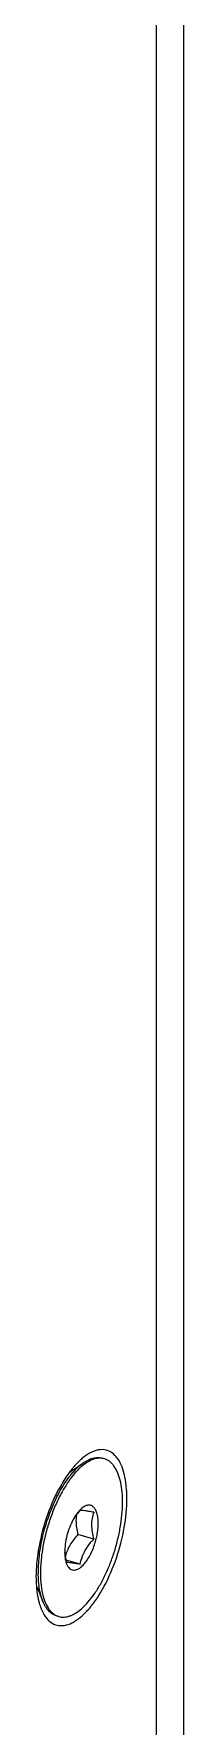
# Model space of a CAD drawing. Header units: millimetres. Extents: x 0 to 3564, y 0 to 2520.
# Drawn here: x 2975 to 2983.9, y 1875.3 to 1977.7 of the extents above; entities that cross this region are included whole.
import ezdxf

# ---------------------------------------------------------------- set-up
doc = ezdxf.new("R2010")
doc.units = ezdxf.units.MM
doc.layers.get('0').update_dxf_attribs({"lineweight": 13})

msp = doc.modelspace()

# ---------------------------------------------------------------- linework, layer by layer
for p, q in [((2983.93, 1866.73), (2983.93, 2055.31)), ((2982.26, 2049.94), (2982.26, 1860.28)), ((2977.03, 1890.63), (2977.82, 1891.19)), ((2977.6, 1891.02), (2977.82, 1891.19)), ((2979.11, 1891.45), (2978.98, 1891.49)), ((2977.73, 1888.44), (2977.64, 1888.35)), ((2978.47, 1886.59), (2977.52, 1886.86)), ((2977.66, 1885.08), (2976.81, 1885.32)), ((2975.05, 1883.68), (2975.4, 1882.82)), ((2976.36, 1881.91), (2976.23, 1881.94))]:
    msp.add_line(p, q)
for centre, radius, start, end in [((2981.84, 1887.05), 6.02, 139.5653, 143.0443), ((2978.85, 1890.54), 0.941, 73.9237, 82.0258), ((2985.37, 1884.79), 10.23, 151.8389, 154.3988), ((2979.98, 1886.02), 3.27, 143.6375, 145.2029), ((2980, 1886.29), 3.14, 147.8011, 149.3992), ((2979.77, 1887.71), 2.37, 171.7871, 180.0186), ((2979.92, 1885.8), 3.2, 177.996, 179.9756), ((2979.41, 1886.04), 2.7, 182.7691, 185.1945), ((2979.51, 1886.05), 2.79, 185.1885, 185.7299), ((2976.62, 1882.81), 0.938, 245.8876, 253.8828)]:
    msp.add_arc(centre, radius, start, end)
for points, knots in [([(2979.84, 1891.56), (2979.73, 1891.69), (2979.48, 1891.91), (2978.99, 1892.04), (2978.46, 1891.93), (2978.13, 1891.75), (2977.97, 1891.63)], [0, 0, 0, 0, 0.240821, 0.465598, 0.70995, 1, 1, 1, 1]), ([(2975.4, 1882.82), (2975.35, 1882.95), (2975.26, 1883.22), (2975.17, 1883.67), (2975.12, 1884.17), (2975.12, 1884.71), (2975.15, 1885.29), (2975.24, 1886.09), (2975.46, 1887.11), (2975.79, 1888.11), (2976.11, 1888.87), (2976.37, 1889.4), (2976.66, 1889.89), (2976.96, 1890.32), (2977.27, 1890.7), (2977.49, 1890.92), (2977.6, 1891.02)], [0, 0, 0, 0, 0.046608, 0.098408, 0.155146, 0.216344, 0.281359, 0.349421, 0.491148, 0.634169, 0.703814, 0.770984, 0.834847, 0.894668, 0.949863, 1, 1, 1, 1]), ([(2977.67, 1891.38), (2977.63, 1891.35), (2977.49, 1891.22), (2977.35, 1891.07), (2977.26, 1890.96)], [0, 0, 0, 0, 0.239055, 1, 1, 1, 1]), ([(2977.73, 1890.98), (2977.7, 1890.95), (2977.56, 1890.83), (2977.44, 1890.69), (2977.34, 1890.59)], [0, 0, 0, 0, 0.238228, 1, 1, 1, 1]), ([(2977.97, 1891.63), (2977.95, 1891.61), (2977.84, 1891.53), (2977.74, 1891.45), (2977.67, 1891.38)], [0, 0, 0, 0, 0.241014, 1, 1, 1, 1]), ([(2978.98, 1891.48), (2978.93, 1891.48), (2978.83, 1891.49), (2978.63, 1891.47), (2978.36, 1891.4), (2978.04, 1891.22), (2977.84, 1891.07), (2977.73, 1890.98)], [0, 0, 0, 0, 0.104308, 0.212167, 0.444008, 0.705097, 1, 1, 1, 1]), ([(2977.73, 1882.38), (2977.87, 1882.5), (2978.15, 1882.78), (2978.53, 1883.28), (2978.89, 1883.86), (2979.23, 1884.51), (2979.52, 1885.22), (2979.77, 1885.96), (2979.97, 1886.72), (2980.12, 1887.48), (2980.2, 1888.22), (2980.23, 1888.92), (2980.19, 1889.56), (2980.09, 1890.13), (2979.93, 1890.62), (2979.74, 1890.96), (2979.57, 1891.17), (2979.43, 1891.3), (2979.27, 1891.39), (2979.17, 1891.43), (2979.11, 1891.45)], [0, 0, 0, 0, 0.055389, 0.117513, 0.185555, 0.258364, 0.334558, 0.412611, 0.49092, 0.567871, 0.641906, 0.711591, 0.77569, 0.833268, 0.883821, 0.927483, 0.94707, 0.965448, 0.982953, 1, 1, 1, 1]), ([(2977.82, 1891.19), (2977.92, 1891.26), (2978.11, 1891.38), (2978.41, 1891.49), (2978.66, 1891.53), (2978.85, 1891.52), (2978.94, 1891.5), (2978.98, 1891.49)], [0, 0, 0, 0, 0.289769, 0.547626, 0.780536, 0.891178, 1, 1, 1, 1]), ([(2980.48, 1889.06), (2980.48, 1889.56), (2980.41, 1890.43), (2980.08, 1891.28), (2979.84, 1891.56)], [0, 0, 0, 0, 0.570472, 1, 1, 1, 1]), ([(2977.03, 1890.67), (2976.97, 1890.59), (2976.72, 1890.25), (2976.51, 1889.89), (2976.36, 1889.61)], [0, 0, 0, 0, 0.237332, 1, 1, 1, 1]), ([(2977.34, 1890.59), (2977.21, 1890.44), (2976.95, 1890.09), (2976.72, 1889.73), (2976.61, 1889.53)], [0, 0, 0, 0, 0.477448, 1, 1, 1, 1]), ([(2976.15, 1889.2), (2975.87, 1888.61), (2975.4, 1887.38), (2975.13, 1886.08), (2975.05, 1885.43)], [0, 0, 0, 0, 0.499482, 1, 1, 1, 1]), ([(2976.61, 1889.53), (2976.47, 1889.3), (2976.22, 1888.8), (2975.9, 1888.02), (2975.63, 1887.19), (2975.43, 1886.35), (2975.3, 1885.52), (2975.24, 1884.72), (2975.26, 1883.98), (2975.32, 1883.52), (2975.37, 1883.3)], [0, 0, 0, 0, 0.125844, 0.257998, 0.393206, 0.528055, 0.659153, 0.783295, 0.897654, 1, 1, 1, 1]), ([(2978.21, 1882.4), (2978.56, 1882.81), (2979.19, 1883.79), (2979.89, 1885.44), (2980.36, 1887.24), (2980.48, 1888.47), (2980.48, 1889.06)], [0, 0, 0, 0, 0.225894, 0.484324, 0.751005, 1, 1, 1, 1]), ([(2977.3, 1887.89), (2977.21, 1887.74), (2977.06, 1887.43), (2976.88, 1886.94), (2976.76, 1886.42), (2976.73, 1886.08), (2976.72, 1885.91)], [0, 0, 0, 0, 0.242183, 0.499273, 0.75672, 1, 1, 1, 1]), ([(2977.64, 1888.35), (2977.59, 1888.29), (2977.48, 1888.17), (2977.39, 1888.03), (2977.34, 1887.96)], [0, 0, 0, 0, 0.475902, 1, 1, 1, 1]), ([(2977.66, 1888.32), (2977.63, 1888.29), (2977.52, 1888.18), (2977.42, 1888.05), (2977.35, 1887.96)], [0, 0, 0, 0, 0.251913, 1, 1, 1, 1]), ([(2978.47, 1888.22), (2978.37, 1888.23), (2978.19, 1888.27), (2977.96, 1888.3), (2977.79, 1888.32), (2977.69, 1888.33), (2977.66, 1888.32)], [0, 0, 0, 0, 0.362375, 0.657213, 0.867114, 1, 1, 1, 1]), ([(2978.75, 1887.56), (2978.75, 1887.67), (2978.74, 1887.87), (2978.68, 1888.15), (2978.6, 1888.35), (2978.52, 1888.47), (2978.45, 1888.54), (2978.38, 1888.6), (2978.3, 1888.63), (2978.21, 1888.65), (2978.12, 1888.64), (2978.02, 1888.62), (2977.89, 1888.56), (2977.79, 1888.49), (2977.73, 1888.44)], [0, 0, 0, 0, 0.176286, 0.330449, 0.460858, 0.517768, 0.569981, 0.618683, 0.665488, 0.712273, 0.760915, 0.81303, 0.86984, 1, 1, 1, 1]), ([(2978.47, 1888.22), (2978.43, 1888.09), (2978.36, 1887.84), (2978.34, 1887.57), (2978.34, 1887.44)], [0, 0, 0, 0, 0.489925, 1, 1, 1, 1]), ([(2977.52, 1886.86), (2977.43, 1886.77), (2977.26, 1886.57), (2977.04, 1886.25), (2976.87, 1885.91), (2976.79, 1885.68), (2976.76, 1885.56)], [0, 0, 0, 0, 0.259382, 0.513344, 0.760181, 1, 1, 1, 1]), ([(2977.4, 1887.71), (2977.4, 1887.57), (2977.42, 1887.29), (2977.48, 1887.01), (2977.52, 1886.86)], [0, 0, 0, 0, 0.490548, 1, 1, 1, 1]), ([(2977.73, 1884.92), (2977.8, 1884.98), (2977.95, 1885.13), (2978.13, 1885.4), (2978.31, 1885.71), (2978.46, 1886.06), (2978.58, 1886.43), (2978.68, 1886.81), (2978.73, 1887.19), (2978.75, 1887.44), (2978.75, 1887.56)], [0, 0, 0, 0, 0.09859, 0.211371, 0.335842, 0.468575, 0.605586, 0.742619, 0.875421, 1, 1, 1, 1]), ([(2978.34, 1887.44), (2978.34, 1887.3), (2978.37, 1887.01), (2978.43, 1886.73), (2978.47, 1886.59)], [0, 0, 0, 0, 0.49054, 1, 1, 1, 1]), ([(2976.72, 1885.8), (2976.72, 1885.68), (2976.73, 1885.47), (2976.77, 1885.26), (2976.8, 1885.17)], [0, 0, 0, 0, 0.535787, 1, 1, 1, 1]), ([(2977.66, 1885.08), (2977.68, 1885.21), (2977.74, 1885.42), (2977.84, 1885.68), (2977.97, 1885.94), (2978.17, 1886.25), (2978.36, 1886.48), (2978.47, 1886.59)], [0, 0, 0, 0, 0.238591, 0.360572, 0.484671, 0.738997, 1, 1, 1, 1]), ([(2975.05, 1885.43), (2975.04, 1885.33), (2975, 1884.96), (2974.98, 1884.58), (2974.98, 1884.3)], [0, 0, 0, 0, 0.258732, 1, 1, 1, 1]), ([(2976.84, 1885.19), (2976.83, 1885.23), (2976.78, 1885.43), (2976.75, 1885.63), (2976.73, 1885.77)], [0, 0, 0, 0, 0.254105, 1, 1, 1, 1]), ([(2976.8, 1885.17), (2976.82, 1885.11), (2976.86, 1885.01), (2976.95, 1884.87), (2977.05, 1884.77), (2977.18, 1884.72), (2977.31, 1884.71), (2977.45, 1884.74), (2977.6, 1884.81), (2977.69, 1884.88), (2977.73, 1884.92)], [0, 0, 0, 0, 0.147639, 0.276665, 0.390709, 0.496421, 0.602751, 0.718439, 0.849813, 1, 1, 1, 1]), ([(2976.84, 1885.19), (2976.88, 1885.19), (2976.97, 1885.19), (2977.15, 1885.17), (2977.38, 1885.13), (2977.56, 1885.1), (2977.66, 1885.08)], [0, 0, 0, 0, 0.132885, 0.342787, 0.637625, 1, 1, 1, 1]), ([(2974.98, 1884.3), (2974.98, 1884.24), (2974.99, 1884.02), (2975, 1883.8), (2975.01, 1883.63)], [0, 0, 0, 0, 0.257141, 1, 1, 1, 1]), ([(2975.01, 1883.63), (2975.02, 1883.56), (2975.05, 1883.28), (2975.1, 1883.01), (2975.15, 1882.81)], [0, 0, 0, 0, 0.26367, 1, 1, 1, 1]), ([(2975.15, 1882.81), (2975.16, 1882.77), (2975.2, 1882.62), (2975.25, 1882.47), (2975.3, 1882.36)], [0, 0, 0, 0, 0.261093, 1, 1, 1, 1]), ([(2975.37, 1883.3), (2975.41, 1883.14), (2975.49, 1882.84), (2975.66, 1882.5), (2975.82, 1882.28), (2975.95, 1882.14), (2976.08, 1882.03), (2976.18, 1881.98), (2976.23, 1881.95)], [0, 0, 0, 0, 0.30197, 0.565289, 0.683769, 0.794655, 0.899427, 1, 1, 1, 1]), ([(2976.23, 1881.94), (2976.18, 1881.96), (2976.1, 1881.99), (2975.93, 1882.08), (2975.74, 1882.24), (2975.55, 1882.5), (2975.45, 1882.71), (2975.4, 1882.82)], [0, 0, 0, 0, 0.108826, 0.219475, 0.452397, 0.710291, 1, 1, 1, 1]), ([(2975.3, 1882.36), (2975.32, 1882.31), (2975.41, 1882.11), (2975.52, 1881.92), (2975.63, 1881.79)], [0, 0, 0, 0, 0.269659, 1, 1, 1, 1]), ([(2975.63, 1881.79), (2975.72, 1881.68), (2975.94, 1881.48), (2976.52, 1881.28), (2976.99, 1881.42), (2977.26, 1881.57)], [0, 0, 0, 0, 0.250999, 0.483729, 1, 1, 1, 1]), ([(2976.36, 1881.91), (2976.41, 1881.89), (2976.51, 1881.87), (2976.74, 1881.87), (2976.97, 1881.92), (2977.2, 1882.01), (2977.44, 1882.15), (2977.62, 1882.28), (2977.73, 1882.38)], [0, 0, 0, 0, 0.104628, 0.211655, 0.440749, 0.566666, 0.701517, 1, 1, 1, 1]), ([(2977.26, 1881.57), (2977.31, 1881.61), (2977.55, 1881.76), (2977.77, 1881.94), (2977.93, 1882.1)], [0, 0, 0, 0, 0.229894, 1, 1, 1, 1]), ([(2977.93, 1882.1), (2977.95, 1882.12), (2978.05, 1882.22), (2978.14, 1882.32), (2978.21, 1882.4)], [0, 0, 0, 0, 0.242706, 1, 1, 1, 1])]:
    msp.add_open_spline(points, degree=3, knots=knots)

doc.saveas('drawing.dxf')
